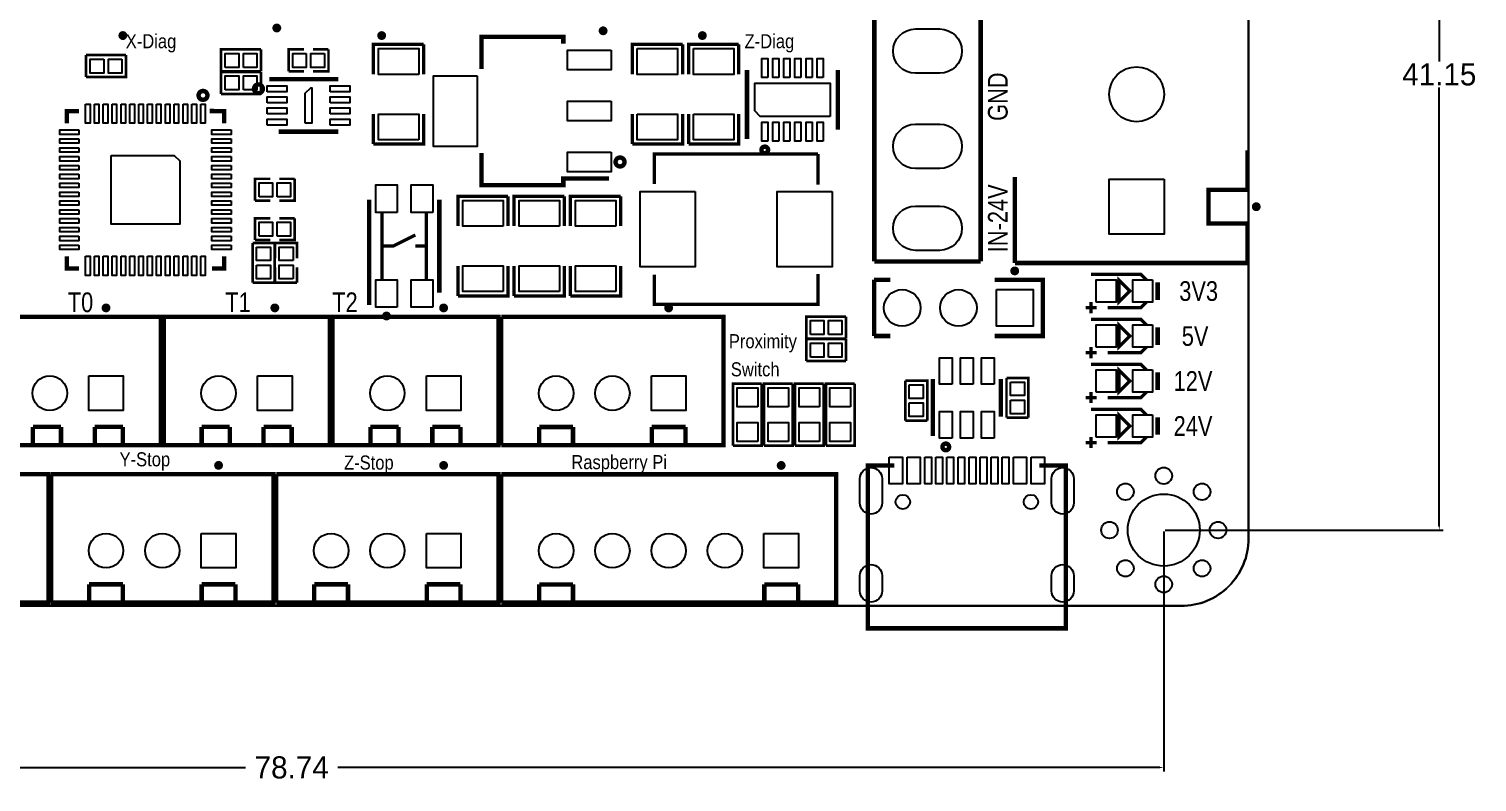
# Model space of a CAD drawing. Extents: x -24 to 87, y -10 to 57.
# Drawn here: x 21.4 to 86.8, y -10 to 24 of the extents above; entities that cross this region are included whole.
import ezdxf

# ---------------------------------------------------------------- set-up
doc = ezdxf.new("R2010")
doc.units = 0
doc.header["$MEASUREMENT"] = 0
doc.layers.get('0').update_dxf_attribs({"linetype": 'CONTINUOUS'})
doc.layers.get('Defpoints').update_dxf_attribs({"linetype": 'CONTINUOUS'})
doc.layers.add('ASSEMBLY', color=12, linetype='CONTINUOUS')
doc.dimstyles.get("Standard").update_dxf_attribs({"dimtxt": 0.18, "dimasz": 0.18, "dimexe": 0.18, "dimexo": 0.0625, "dimgap": 0.09, "dimtad": 0, "dimtih": 1, "dimtoh": 1, "dimzin": 0, "dimdsep": 46, "dimtxsty": 'STANDARD', "dimcen": 0.09, "dimadec": 0, "dimazin": 0, "dimtfac": 1, "dimtofl": 0, "dimtmove": 0, "dimatfit": 3, "dimfxl": 1, "dimtolj": 1, "dimtzin": 0, "dimarcsym": 0})

# ---------------------------------------------------------------- blocks, each defined once
blk = doc.blocks.new('*D13')
at = {"color": 0, "linetype": 'Continuous', "lineweight": -2}
for p, q in [((62.292, 42.545), (85.263, 42.545)), ((85.083, 42.365), (85.083, 22.561)), ((85.083, 1.577), (85.083, 21.381)), ((72.707, 1.397), (85.263, 1.397))]:
    blk.add_line(p, q, dxfattribs=at)
at = {"color": 0, "linetype": 'Continuous'}
for points in [[(85.053, 42.365), (85.113, 42.365), (85.083, 42.545)], [(85.053, 1.577), (85.113, 1.577), (85.083, 1.397)]]:
    blk.add_solid(points, dxfattribs=at)
at = {"layer": 'Defpoints', "color": 0, "linetype": 'Continuous'}
for p in [(62.23, 42.545), (72.644, 1.397), (85.083, 1.397)]:
    blk.add_point(p, dxfattribs=at)
at = {"color": 0, "linetype": 'Continuous', "insert": (85.083, 21.971), "char_height": 1, "attachment_point": 5}
blk.add_mtext('\\A1;41.15', dxfattribs=at)
blk = doc.blocks.new('*D14')
at = {"color": 0, "linetype": 'Continuous', "lineweight": -2}
for p, q in [((-6.096, 1.335), (-6.096, -9.509)), ((72.644, 1.335), (72.644, -9.509)), ((-5.916, -9.329), (31.184, -9.329)), ((72.464, -9.329), (35.364, -9.329))]:
    blk.add_line(p, q, dxfattribs=at)
at = {"color": 0, "linetype": 'Continuous'}
for points in [[(-5.916, -9.299), (-5.916, -9.359), (-6.096, -9.329)], [(72.464, -9.299), (72.464, -9.359), (72.644, -9.329)]]:
    blk.add_solid(points, dxfattribs=at)
at = {"layer": 'Defpoints', "color": 0, "linetype": 'Continuous'}
for p in [(-6.096, 1.397), (72.644, 1.397), (72.644, -9.329)]:
    blk.add_point(p, dxfattribs=at)
at = {"color": 0, "linetype": 'Continuous', "insert": (33.274, -9.329), "char_height": 1, "attachment_point": 5}
blk.add_mtext('\\A1;78.74', dxfattribs=at)

msp = doc.modelspace()

# ---------------------------------------------------------------- linework, layer by layer
at = {"layer": 'ASSEMBLY'}
msp.add_lwpolyline([(73.42632, 45.974), (-6.477, 45.974, 0.414214), (-9.525, 42.926), (-9.525, 1.016, 0.414214), (-6.477, -2.032), (73.42632, -2.032, 0.414214), (76.47432, 1.016), (76.47432, 42.926, 0.414214), (73.42632, 45.974)], format="xyb", dxfattribs=at)
for points in [[(76.47432, 42.926), (76.47432, 1.016, -0.414214), (73.42632, -2.032), (-6.477, -2.032, -0.414214), (-9.525, 1.016), (-9.525, 42.926, -0.414214), (-6.477, 45.974), (73.42632, 45.974, -0.414214)], [(62.52845, 22.02815), (61.42863, 22.02815, -1), (61.42863, 24.02713), (62.52845, 24.02713, -1)], [(62.52845, 17.72793), (61.42863, 17.72793, -1), (61.42863, 19.72691), (62.52845, 19.72691, -1)], [(62.52845, 14.02715), (61.42863, 14.02715, -1), (61.42863, 16.02613), (62.52845, 16.02613, -1)], [(59.92876, 3.71983), (59.92876, 2.62001, -1), (58.928, 2.62001), (58.928, 3.71983, -1)], [(67.57924, 2.62001), (67.57924, 3.71983, -1), (68.58, 3.71983), (68.58, 2.62001, -1)], [(59.92876, -0.66167), (59.92876, -1.36017, -1), (58.928, -1.36017), (58.928, -0.66167, -1)], [(67.57924, -1.36017), (67.57924, -0.66167, -1), (68.58, -0.66167), (68.58, -1.36017, -1)]]:
    msp.add_lwpolyline(points, format="xyb", close=True, dxfattribs=at)
for points, const_width in [([(59.5757, 28.22702), (59.5757, 13.52804)], 0.20066), ([(64.3763, 28.22702), (64.3763, 13.52804)], 0.20066), ([(45.53712, 23.36546), (45.53712, 23.67026), (41.83888, 23.67026), (41.83888, 22.21484)], 0.20066), ([(23.99284, 21.8567), (25.79116, 21.8567), (25.79116, 22.8473)], 0.11938), ([(23.99284, 22.8473), (23.99284, 21.8567)], 0.11938), ([(23.99284, 22.8473), (25.79116, 22.8473)], 0.11938), ([(31.88716, 23.1013), (30.08884, 23.1013), (30.08884, 22.1107)], 0.11938), ([(31.88716, 22.1107), (31.88716, 23.1013)], 0.11938), ([(33.83534, 23.1013), (33.13684, 23.1013), (33.13684, 22.1107)], 0.11938), ([(34.23666, 22.1107), (34.93516, 22.1107), (34.93516, 23.1013)], 0.11938), ([(34.23666, 23.1013), (34.93516, 23.1013)], 0.11938), ([(36.96462, 21.98116), (36.96462, 23.33244), (39.23538, 23.33244)], 0.14986), ([(39.23538, 21.98116), (39.23538, 23.33244)], 0.14986), ([(48.64862, 21.98116), (48.64862, 23.33244), (50.91938, 23.33244)], 0.14986), ([(50.91938, 21.98116), (50.91938, 23.33244)], 0.14986), ([(51.18862, 21.98116), (51.18862, 23.33244), (53.45938, 23.33244)], 0.14986), ([(53.45938, 21.98116), (53.45938, 23.33244)], 0.14986), ([(53.83022, 22.17674), (53.83022, 19.0627)], 0.20066), ([(57.92978, 22.17674), (57.92978, 19.47926)], 0.20066), ([(31.88716, 22.1107), (30.08884, 22.1107)], 0.11938), ([(31.88716, 22.0853), (30.08884, 22.0853), (30.08884, 21.0947)], 0.11938), ([(31.88716, 21.0947), (31.88716, 22.0853)], 0.11938), ([(35.38474, 21.76018), (32.2707, 21.76018)], 0.20066), ([(33.83534, 22.1107), (33.13684, 22.1107)], 0.11938), ([(31.88716, 21.0947), (30.08884, 21.0947)], 0.11938), ([(23.67026, 20.31492), (23.11908, 20.31492), (23.11908, 19.76374)], 0.20066), ([(29.66974, 20.42922), (29.66974, 20.31492), (30.22092, 20.31492), (30.22092, 19.76374)], 0.20066), ([(39.23538, 20.18284), (39.23538, 18.83156), (36.96462, 18.83156)], 0.14986), ([(36.96462, 20.18284), (36.96462, 18.83156)], 0.14986), ([(50.91938, 20.18284), (50.91938, 18.83156), (48.64862, 18.83156)], 0.14986), ([(48.64862, 20.18284), (48.64862, 18.83156)], 0.14986), ([(53.45938, 20.18284), (53.45938, 18.83156), (51.18862, 18.83156)], 0.14986), ([(51.18862, 20.18284), (51.18862, 18.83156)], 0.14986), ([(35.38474, 19.38782), (32.68726, 19.38782)], 0.20066), ([(47.59706, 17.27454), (45.53712, 17.27454), (45.53712, 16.96974), (41.83888, 16.96974), (41.83888, 18.42516)], 0.20066), ([(57.04078, 18.38706), (49.63922, 18.38706), (49.63922, 17.02308)], 0.1524), ([(57.04078, 17.00276), (57.04078, 18.38706)], 0.1524), ([(76.42098, 15.23746), (74.66838, 15.23746), (74.66838, 16.76146), (76.42098, 16.76146), (76.42098, 18.53946)], 0.20066), ([(32.31134, 17.2593), (31.61284, 17.2593), (31.61284, 16.2687)], 0.11938), ([(32.71266, 16.2687), (33.41116, 16.2687), (33.41116, 17.2593)], 0.11938), ([(32.71266, 17.2593), (33.41116, 17.2593)], 0.11938), ([(65.92062, 13.45946), (65.92062, 17.34058)], 0.20066), ([(36.76904, 11.56462), (36.76904, 16.32458)], 0.20066), ([(39.93896, 12.12342), (39.93896, 16.32458)], 0.20066), ([(40.77462, 15.12316), (40.77462, 16.47444), (43.04538, 16.47444)], 0.14986), ([(43.04538, 15.12316), (43.04538, 16.47444)], 0.14986), ([(43.31462, 15.12316), (43.31462, 16.47444), (45.58538, 16.47444)], 0.14986), ([(45.58538, 15.12316), (45.58538, 16.47444)], 0.14986), ([(45.85462, 15.12316), (45.85462, 16.47444), (48.12538, 16.47444)], 0.14986), ([(48.12538, 15.12316), (48.12538, 16.47444)], 0.14986), ([(32.31134, 16.2687), (31.61284, 16.2687)], 0.11938), ([(37.35324, 15.72514), (37.35324, 12.72286)], 0.14986), ([(39.35476, 15.72514), (39.35476, 12.72286)], 0.14986), ([(32.31134, 15.4813), (31.61284, 15.4813), (31.61284, 14.4907)], 0.11938), ([(32.71266, 14.4907), (33.41116, 14.4907), (33.41116, 15.4813)], 0.11938), ([(32.71266, 15.4813), (33.41116, 15.4813)], 0.11938), ([(76.42098, 15.23746), (76.42098, 13.45946), (65.92062, 13.45946)], 0.20066), ([(32.4993, 12.56284), (32.4993, 14.36116), (31.5087, 14.36116)], 0.11938), ([(31.5087, 12.56284), (31.5087, 14.36116)], 0.11938), ([(32.31134, 14.4907), (31.61284, 14.4907)], 0.11938), ([(33.5153, 13.66266), (33.5153, 14.36116), (32.5247, 14.36116)], 0.11938), ([(32.5247, 13.66266), (32.5247, 14.36116)], 0.11938), ([(37.35324, 14.224), (37.85362, 14.224), (38.85438, 14.72438)], 0.14986), ([(23.67026, 13.21308), (23.11908, 13.21308), (23.11908, 13.76426)], 0.20066), ([(29.66974, 13.21308), (30.22092, 13.21308), (30.22092, 13.76426)], 0.20066), ([(39.35476, 14.224), (38.85438, 14.224)], 0.14986), ([(32.5247, 13.26134), (32.5247, 12.56284), (33.5153, 12.56284)], 0.11938), ([(33.5153, 13.26134), (33.5153, 12.56284)], 0.11938), ([(43.04538, 13.32484), (43.04538, 11.97356), (40.77462, 11.97356)], 0.14986), ([(40.77462, 13.32484), (40.77462, 11.97356)], 0.14986), ([(45.58538, 13.32484), (45.58538, 11.97356), (43.31462, 11.97356)], 0.14986), ([(43.31462, 13.32484), (43.31462, 11.97356)], 0.14986), ([(48.12538, 13.32484), (48.12538, 11.97356), (45.85462, 11.97356)], 0.14986), ([(45.85462, 13.32484), (45.85462, 11.97356)], 0.14986), ([(64.3763, 13.52804), (59.5757, 13.52804)], 0.20066), ([(31.5087, 12.56284), (32.4993, 12.56284)], 0.11938), ([(49.63922, 12.93622), (49.63922, 11.58494), (57.04078, 11.58494), (57.04078, 12.954)], 0.1524), ([(60.29452, 12.7), (59.56554, 12.7)], 0.20066), ([(59.56554, 12.7), (59.56554, 10.16)], 0.20066), ([(65.00622, 12.7), (67.18554, 12.7), (67.18554, 10.16), (65.00622, 10.16)], 0.20066), ([(69.36486, 12.9413), (71.6153, 12.9413), (71.86676, 12.69238)], 0.14986), ([(71.11492, 12.192), (70.61708, 11.69162), (70.61708, 12.69238), (71.11492, 12.192)], 0.14986), ([(72.36714, 12.59078), (72.36714, 11.79322)], 0.20066), ([(24.01316, 11.02868), (19.87296, 11.02868), (19.87296, 5.22986), (24.01316, 5.22986)], 0.20066), ([(24.01316, 11.02868), (27.37104, 11.02868), (27.37104, 5.22986), (24.01316, 5.22986)], 0.20066), ([(31.63316, 11.02868), (27.49296, 11.02868), (27.49296, 5.22986), (31.63316, 5.22986)], 0.20066), ([(31.63316, 11.02868), (34.99104, 11.02868), (34.99104, 5.22986), (31.63316, 5.22986)], 0.20066), ([(39.25316, 11.02868), (35.11296, 11.02868), (35.11296, 5.22986), (39.25316, 5.22986)], 0.20066), ([(39.25316, 11.02868), (42.61104, 11.02868), (42.61104, 5.22986), (39.25316, 5.22986)], 0.20066), ([(49.41316, 11.02614), (42.73296, 11.02614)], 0.20066), ([(42.73296, 11.02614), (42.73296, 5.22732)], 0.20066), ([(49.41316, 11.02614), (52.77104, 11.02614), (52.77104, 5.22732), (49.41316, 5.22732)], 0.20066), ([(69.61632, 11.4427), (69.11594, 11.4427)], 0.14986), ([(69.36486, 11.69162), (69.36486, 11.19124)], 0.14986), ([(71.86676, 11.69162), (71.6153, 11.4427), (70.1167, 11.4427)], 0.14986), ([(58.30316, 11.0363), (56.50484, 11.0363), (56.50484, 10.0457)], 0.11938), ([(58.30316, 10.0457), (58.30316, 11.0363)], 0.11938), ([(69.36486, 10.9093), (71.6153, 10.9093), (71.86676, 10.66038)], 0.14986), ([(71.11492, 10.16), (70.61708, 9.65962), (70.61708, 10.66038), (71.11492, 10.16)], 0.14986), ([(72.36714, 10.55878), (72.36714, 9.76122)], 0.20066), ([(58.30316, 10.0457), (56.50484, 10.0457)], 0.11938), ([(58.30316, 10.0203), (56.50484, 10.0203), (56.50484, 9.0297)], 0.11938), ([(58.30316, 9.0297), (58.30316, 10.0203)], 0.11938), ([(59.56554, 10.16), (60.29452, 10.16)], 0.20066), ([(69.61632, 9.4107), (69.11594, 9.4107)], 0.14986), ([(69.36486, 9.65962), (69.36486, 9.15924)], 0.14986), ([(71.86676, 9.65962), (71.6153, 9.4107), (70.1167, 9.4107)], 0.14986), ([(58.30316, 9.0297), (56.50484, 9.0297)], 0.11938), ([(69.36486, 8.8773), (71.6153, 8.8773), (71.86676, 8.62838)], 0.14986), ([(71.11492, 8.128), (70.61708, 7.62762), (70.61708, 8.62838), (71.11492, 8.128)], 0.14986), ([(72.36714, 8.52678), (72.36714, 7.72922)], 0.20066), ([(53.20284, 5.20446), (53.20284, 8.00354), (54.49316, 8.00354)], 0.11938), ([(54.49316, 8.00354), (54.49316, 5.20446), (53.20284, 5.20446)], 0.11938), ([(54.59984, 5.20446), (54.59984, 8.00354), (55.89016, 8.00354)], 0.11938), ([(55.89016, 8.00354), (55.89016, 5.20446), (54.59984, 5.20446)], 0.11938), ([(55.99684, 5.20446), (55.99684, 8.00354), (57.28716, 8.00354)], 0.11938), ([(57.28716, 8.00354), (57.28716, 5.20446), (55.99684, 5.20446)], 0.11938), ([(57.39384, 5.20446), (57.39384, 8.00354), (58.68416, 8.00354)], 0.11938), ([(58.68416, 8.00354), (58.68416, 5.20446), (57.39384, 5.20446)], 0.11938), ([(61.9633, 6.33984), (61.9633, 8.13816), (60.9727, 8.13816)], 0.11938), ([(60.9727, 6.33984), (60.9727, 8.13816)], 0.11938), ([(62.21984, 5.6515), (62.21984, 8.2169)], 0.20066), ([(65.28816, 6.5151), (65.28816, 8.2169)], 0.20066), ([(66.5353, 6.46684), (66.5353, 8.26516), (65.5447, 8.26516)], 0.11938), ([(65.5447, 6.46684), (65.5447, 8.26516)], 0.11938), ([(69.61632, 7.3787), (69.11594, 7.3787)], 0.14986), ([(69.36486, 7.62762), (69.36486, 7.12724)], 0.14986), ([(71.86676, 7.62762), (71.6153, 7.3787), (70.1167, 7.3787)], 0.14986), ([(69.36486, 6.8453), (71.6153, 6.8453), (71.86676, 6.59638)], 0.14986), ([(71.11492, 6.096), (70.61708, 5.59562), (70.61708, 6.59638), (71.11492, 6.096)], 0.14986), ([(72.36714, 6.49478), (72.36714, 5.69722)], 0.20066), ([(21.59, 5.22986), (21.59, 6.05536)], 0.20066), ([(21.59, 6.05536), (22.86, 6.05536)], 0.20066), ([(22.86, 6.05536), (22.86, 5.22986)], 0.20066), ([(24.384, 5.22986), (24.384, 6.05536)], 0.20066), ([(24.384, 6.05536), (25.654, 6.05536)], 0.20066), ([(25.654, 6.05536), (25.654, 5.22986)], 0.20066), ([(29.21, 5.22986), (29.21, 6.05536)], 0.20066), ([(29.21, 6.05536), (30.48, 6.05536)], 0.20066), ([(30.48, 6.05536), (30.48, 5.22986)], 0.20066), ([(32.004, 5.22986), (32.004, 6.05536)], 0.20066), ([(32.004, 6.05536), (33.274, 6.05536)], 0.20066), ([(33.274, 6.05536), (33.274, 5.22986)], 0.20066), ([(36.83, 5.22986), (36.83, 6.05536)], 0.20066), ([(36.83, 6.05536), (38.1, 6.05536)], 0.20066), ([(38.1, 6.05536), (38.1, 5.22986)], 0.20066), ([(39.624, 5.22986), (39.624, 6.05536)], 0.20066), ([(39.624, 6.05536), (40.894, 6.05536)], 0.20066), ([(40.894, 6.05536), (40.894, 5.22986)], 0.20066), ([(44.45, 5.22732), (44.45, 6.05282)], 0.20066), ([(44.45, 6.05282), (45.974, 6.05282)], 0.20066), ([(45.974, 6.05282), (45.974, 5.22732)], 0.20066), ([(49.53, 5.22732), (49.53, 6.05282)], 0.20066), ([(49.53, 6.05282), (51.054, 6.05282)], 0.20066), ([(51.054, 6.05282), (51.054, 5.22732)], 0.20066), ([(60.9727, 6.33984), (61.9633, 6.33984)], 0.11938), ([(65.5447, 6.46684), (66.5353, 6.46684)], 0.11938), ([(42.73296, 5.22732), (51.95316, 5.22732)], 0.20066), ([(69.61632, 5.3467), (69.11594, 5.3467)], 0.14986), ([(69.36486, 5.59562), (69.36486, 5.09524)], 0.14986), ([(71.86676, 5.59562), (71.6153, 5.3467), (70.1167, 5.3467)], 0.14986), ([(18.93316, 3.91668), (22.29104, 3.91668), (22.29104, -1.88214), (18.93316, -1.88214)], 0.20066), ([(29.09316, 3.91668), (22.41296, 3.91668)], 0.20066), ([(22.41296, 3.91668), (22.41296, -1.88214)], 0.20066), ([(29.09316, 3.91668), (32.45104, 3.91668), (32.45104, -1.88214), (29.09316, -1.88214)], 0.20066), ([(39.25316, 3.91668), (32.57296, 3.91668)], 0.20066), ([(32.57296, 3.91668), (32.57296, -1.88214)], 0.20066), ([(39.25316, 3.91668), (42.61104, 3.91668), (42.61104, -1.88214), (39.25316, -1.88214)], 0.20066), ([(54.49316, 3.91414), (42.73296, 3.91414)], 0.20066), ([(42.73296, 3.91414), (42.73296, -1.88468)], 0.20066), ([(54.49316, 3.91414), (57.85104, 3.91414), (57.85104, -1.88468), (51.95316, -1.88468)], 0.20066), ([(59.2836, -1.72974), (59.2836, 4.31038), (60.47994, 4.31038)], 0.20066), ([(67.02806, 4.31038), (68.2244, 4.31038), (68.2244, 2.99974)], 0.20066), ([(60.47994, -3.04038), (68.2244, -3.04038), (68.2244, 2.99974)], 0.20066), ([(24.13, -1.88214), (24.13, -1.05664)], 0.20066), ([(24.13, -1.05664), (25.654, -1.05664)], 0.20066), ([(25.654, -1.05664), (25.654, -1.88214)], 0.20066), ([(29.21, -1.88214), (29.21, -1.05664)], 0.20066), ([(29.21, -1.05664), (30.734, -1.05664)], 0.20066), ([(30.734, -1.05664), (30.734, -1.88214)], 0.20066), ([(34.29, -1.88214), (34.29, -1.05664)], 0.20066), ([(34.29, -1.05664), (35.814, -1.05664)], 0.20066), ([(35.814, -1.05664), (35.814, -1.88214)], 0.20066), ([(39.37, -1.88214), (39.37, -1.05664)], 0.20066), ([(39.37, -1.05664), (40.894, -1.05664)], 0.20066), ([(40.894, -1.05664), (40.894, -1.88214)], 0.20066), ([(44.45, -1.88468), (44.45, -1.05918)], 0.20066), ([(44.45, -1.05918), (45.974, -1.05918)], 0.20066), ([(45.974, -1.05918), (45.974, -1.88468)], 0.20066), ([(54.61, -1.88468), (54.61, -1.05918)], 0.20066), ([(54.61, -1.05918), (56.134, -1.05918)], 0.20066), ([(56.134, -1.05918), (56.134, -1.88468)], 0.20066), ([(12.25296, -1.88214), (21.47316, -1.88214)], 0.20066), ([(22.41296, -1.88214), (31.63316, -1.88214)], 0.20066), ([(32.57296, -1.88214), (41.79316, -1.88214)], 0.20066), ([(42.73296, -1.88468), (51.95316, -1.88468)], 0.20066), ([(59.2836, -1.72974), (59.2836, -3.04038), (60.47994, -3.04038)], 0.20066)]:
    msp.add_lwpolyline(points, dxfattribs=dict(at, const_width=const_width))
at = {"layer": 'ASSEMBLY', "const_width": 0.20066}
for points in [[(32.69996, 24.07158, 1.004249), (32.50184, 24.07158, 0.995769), (32.69996, 24.07158)], [(25.75052, 23.73122, 1.000505), (25.5524, 23.72868, 0.999495), (25.75052, 23.73122)], [(37.43452, 23.73122, 1.000505), (37.2364, 23.72868, 0.999495), (37.43452, 23.73122)], [(47.43196, 23.94458, 1.004249), (47.23384, 23.94458, 0.995769), (47.43196, 23.94458)], [(51.91252, 23.73122, 1.000505), (51.7144, 23.72868, 0.999495), (51.91252, 23.73122)], [(31.97098, 21.3233, 0.997127), (31.5722, 21.32584, 1.002882), (31.97098, 21.3233)], [(29.46908, 21.02866, 1.001707), (29.0703, 21.02866, 0.998296), (29.46908, 21.02866)], [(48.2981, 18.01876, 0.999868), (47.89678, 18.0213, 1.000132), (48.2981, 18.01876)], [(54.78018, 18.56232, 0.996053), (54.48046, 18.56486, 1.003963), (54.78018, 18.56232)], [(76.91882, 15.99946, 1), (76.7207, 15.99946, 1), (76.91882, 15.99946)], [(66.0146, 13.09878, 0.999495), (65.81648, 13.10132, 1.000505), (66.0146, 13.09878)], [(24.99106, 11.43, 1.006379), (24.79294, 11.42746, 0.993661), (24.99106, 11.43)], [(32.61106, 11.43, 1.006379), (32.41294, 11.42746, 0.993661), (32.61106, 11.43)], [(37.65296, 11.06424, 0.99758), (37.45484, 11.06424, 1.002426), (37.65296, 11.06424)], [(40.23106, 11.43, 1.006379), (40.03294, 11.42746, 0.993661), (40.23106, 11.43)], [(50.39106, 11.42746, 1.006379), (50.19294, 11.42492, 0.993661), (50.39106, 11.42746)], [(62.9539, 5.15112, 0.9992), (62.65418, 5.15112, 1.000801), (62.9539, 5.15112)], [(30.07106, 4.318, 1.006379), (29.87294, 4.31546, 0.993661), (30.07106, 4.318)], [(40.23106, 4.318, 1.006379), (40.03294, 4.31546, 0.993661), (40.23106, 4.318)], [(55.47106, 4.31546, 1.006379), (55.27294, 4.31292, 0.993661), (55.47106, 4.31546)]]:
    msp.add_lwpolyline(points, format="xyb", dxfattribs=at)
at = {"layer": 'ASSEMBLY'}
for points in [[(30.27426, 22.29104), (30.27426, 22.92096), (30.88386, 22.92096), (30.88386, 22.29104)], [(31.09214, 22.29104), (31.09214, 22.92096), (31.70174, 22.92096), (31.70174, 22.29104)], [(33.93186, 22.92096), (33.93186, 22.29104), (33.32226, 22.29104), (33.32226, 22.92096)], [(34.74974, 22.92096), (34.74974, 22.29104), (34.14014, 22.29104), (34.14014, 22.92096)], [(39.01059, 21.97735), (37.18941, 21.97735), (37.18941, 23.13813), (39.01059, 23.13813)], [(47.69866, 23.06574), (47.69866, 22.17674), (45.72762, 22.17674), (45.72762, 23.06574)], [(48.87341, 23.13813), (50.69459, 23.13813), (50.69459, 21.97735), (48.87341, 21.97735)], [(51.41341, 23.13813), (53.23459, 23.13813), (53.23459, 21.97735), (51.41341, 21.97735)], [(24.78786, 22.66696), (24.78786, 22.03704), (24.17826, 22.03704), (24.17826, 22.66696)], [(25.60574, 22.66696), (25.60574, 22.03704), (24.99614, 22.03704), (24.99614, 22.66696)], [(54.76494, 21.83257), (54.4957, 21.83257), (54.4957, 22.69363), (54.76494, 22.69363)], [(55.26532, 21.83257), (54.99608, 21.83257), (54.99608, 22.69363), (55.26532, 22.69363)], [(55.7657, 21.83257), (55.49646, 21.83257), (55.49646, 22.69363), (55.7657, 22.69363)], [(56.26354, 21.83257), (55.9943, 21.83257), (55.9943, 22.69363), (56.26354, 22.69363)], [(56.76392, 21.83257), (56.49468, 21.83257), (56.49468, 22.69363), (56.76392, 22.69363)], [(57.2643, 21.83257), (56.99506, 21.83257), (56.99506, 22.69363), (57.2643, 22.69363)], [(30.27426, 21.27504), (30.27426, 21.90496), (30.88386, 21.90496), (30.88386, 21.27504)], [(31.09214, 21.27504), (31.09214, 21.90496), (31.70174, 21.90496), (31.70174, 21.27504)], [(41.64838, 21.91512), (41.64838, 18.72488), (39.67734, 18.72488), (39.67734, 21.91512)], [(57.57926, 20.0787), (54.42966, 20.0787), (54.18074, 20.32762), (54.18074, 21.5773), (57.57926, 21.5773)], [(32.17164, 21.18868), (32.17164, 21.45792), (33.06064, 21.45792), (33.06064, 21.18868)], [(32.17164, 20.6883), (32.17164, 20.95754), (33.06064, 20.95754), (33.06064, 20.6883)], [(33.88614, 19.7739), (33.88614, 21.12518), (34.13506, 21.3741), (34.18586, 21.3741), (34.18586, 19.7739)], [(35.01136, 21.18868), (35.01136, 21.45792), (35.90036, 21.45792), (35.90036, 21.18868)], [(35.01136, 20.6883), (35.01136, 20.95754), (35.90036, 20.95754), (35.90036, 20.6883)], [(23.96871, 20.62861), (24.16937, 20.62861), (24.16937, 19.76755), (23.96871, 19.76755)], [(24.37003, 20.62861), (24.57069, 20.62861), (24.57069, 19.76755), (24.37003, 19.76755)], [(24.76881, 20.62861), (24.96947, 20.62861), (24.96947, 19.76755), (24.76881, 19.76755)], [(25.17013, 20.62861), (25.37079, 20.62861), (25.37079, 19.76755), (25.17013, 19.76755)], [(25.56891, 20.62861), (25.76957, 20.62861), (25.76957, 19.76755), (25.56891, 19.76755)], [(25.97023, 20.62861), (26.17089, 20.62861), (26.17089, 19.76755), (25.97023, 19.76755)], [(26.36901, 20.62861), (26.56967, 20.62861), (26.56967, 19.76755), (26.36901, 19.76755)], [(26.77033, 20.62861), (26.97099, 20.62861), (26.97099, 19.76755), (26.77033, 19.76755)], [(27.16911, 20.62861), (27.36977, 20.62861), (27.36977, 19.76755), (27.16911, 19.76755)], [(27.57043, 20.62861), (27.77109, 20.62861), (27.77109, 19.76755), (27.57043, 19.76755)], [(27.96921, 20.62861), (28.16987, 20.62861), (28.16987, 19.76755), (27.96921, 19.76755)], [(28.37053, 20.62861), (28.57119, 20.62861), (28.57119, 19.76755), (28.37053, 19.76755)], [(28.76931, 20.62861), (28.96997, 20.62861), (28.96997, 19.76755), (28.76931, 19.76755)], [(29.17063, 20.62861), (29.37129, 20.62861), (29.37129, 19.76755), (29.17063, 19.76755)], [(32.17164, 20.19046), (32.17164, 20.4597), (33.06064, 20.4597), (33.06064, 20.19046)], [(35.01136, 20.19046), (35.01136, 20.4597), (35.90036, 20.4597), (35.90036, 20.19046)], [(47.69866, 20.7645), (47.69866, 19.8755), (45.72762, 19.8755), (45.72762, 20.7645)], [(32.17164, 19.69008), (32.17164, 19.95932), (33.06064, 19.95932), (33.06064, 19.69008)], [(35.01136, 19.69008), (35.01136, 19.95932), (35.90036, 19.95932), (35.90036, 19.69008)], [(39.01059, 19.02587), (37.18941, 19.02587), (37.18941, 20.18665), (39.01059, 20.18665)], [(48.87341, 20.18665), (50.69459, 20.18665), (50.69459, 19.02587), (48.87341, 19.02587)], [(51.41341, 20.18665), (53.23459, 20.18665), (53.23459, 19.02587), (51.41341, 19.02587)], [(54.76494, 18.96237), (54.4957, 18.96237), (54.4957, 19.82343), (54.76494, 19.82343)], [(55.26532, 18.96237), (54.99608, 18.96237), (54.99608, 19.82343), (55.26532, 19.82343)], [(55.7657, 18.96237), (55.49646, 18.96237), (55.49646, 19.82343), (55.7657, 19.82343)], [(56.26354, 18.96237), (55.9943, 18.96237), (55.9943, 19.82343), (56.26354, 19.82343)], [(56.76392, 18.96237), (56.49468, 18.96237), (56.49468, 19.82343), (56.76392, 19.82343)], [(57.2643, 18.96237), (56.99506, 18.96237), (56.99506, 19.82343), (57.2643, 19.82343)], [(23.66645, 19.46529), (23.66645, 19.26463), (22.80539, 19.26463), (22.80539, 19.46529)], [(23.66645, 19.06397), (23.66645, 18.86331), (22.80539, 18.86331), (22.80539, 19.06397)], [(30.53461, 19.46529), (30.53461, 19.26463), (29.67355, 19.26463), (29.67355, 19.46529)], [(30.53461, 19.06397), (30.53461, 18.86331), (29.67355, 18.86331), (29.67355, 19.06397)], [(23.66645, 18.66519), (23.66645, 18.46453), (22.80539, 18.46453), (22.80539, 18.66519)], [(25.1206, 18.3134), (27.97048, 18.3134), (28.2194, 18.06448), (28.2194, 15.2146), (25.1206, 15.2146)], [(30.53461, 18.66519), (30.53461, 18.46453), (29.67355, 18.46453), (29.67355, 18.66519)], [(47.69866, 18.46326), (47.69866, 17.57426), (45.72762, 17.57426), (45.72762, 18.46326)], [(23.66645, 18.26387), (23.66645, 18.06321), (22.80539, 18.06321), (22.80539, 18.26387)], [(23.66645, 17.86509), (23.66645, 17.66443), (22.80539, 17.66443), (22.80539, 17.86509)], [(30.53461, 18.26387), (30.53461, 18.06321), (29.67355, 18.06321), (29.67355, 18.26387)], [(30.53461, 17.86509), (30.53461, 17.66443), (29.67355, 17.66443), (29.67355, 17.86509)], [(23.66645, 17.46377), (23.66645, 17.26311), (22.80539, 17.26311), (22.80539, 17.46377)], [(23.66645, 17.06499), (23.66645, 16.86433), (22.80539, 16.86433), (22.80539, 17.06499)], [(30.53461, 17.46377), (30.53461, 17.26311), (29.67355, 17.26311), (29.67355, 17.46377)], [(30.53461, 17.06499), (30.53461, 16.86433), (29.67355, 16.86433), (29.67355, 17.06499)], [(31.79826, 16.44904), (31.79826, 17.07896), (32.40786, 17.07896), (32.40786, 16.44904)], [(32.61614, 16.44904), (32.61614, 17.07896), (33.22574, 17.07896), (33.22574, 16.44904)], [(72.65924, 17.23898), (72.65924, 14.75994), (70.1802, 14.75994), (70.1802, 17.23898)], [(23.66645, 16.66367), (23.66645, 16.46301), (22.80539, 16.46301), (22.80539, 16.66367)], [(30.53461, 16.66367), (30.53461, 16.46301), (29.67355, 16.46301), (29.67355, 16.66367)], [(38.03904, 15.74546), (37.06876, 15.74546), (37.06876, 16.98498), (38.03904, 16.98498)], [(39.63924, 15.74546), (38.66896, 15.74546), (38.66896, 16.98498), (39.63924, 16.98498)], [(51.49088, 16.6878), (51.49088, 13.2842), (49.00168, 13.2842), (49.00168, 16.6878)], [(57.67832, 16.6878), (57.67832, 13.2842), (55.18912, 13.2842), (55.18912, 16.6878)], [(23.66645, 16.26489), (23.66645, 16.06423), (22.80539, 16.06423), (22.80539, 16.26489)], [(23.66645, 15.86357), (23.66645, 15.66291), (22.80539, 15.66291), (22.80539, 15.86357)], [(30.53461, 16.26489), (30.53461, 16.06423), (29.67355, 16.06423), (29.67355, 16.26489)], [(30.53461, 15.86357), (30.53461, 15.66291), (29.67355, 15.66291), (29.67355, 15.86357)], [(42.82059, 15.11935), (40.99941, 15.11935), (40.99941, 16.28013), (42.82059, 16.28013)], [(45.36059, 15.11935), (43.53941, 15.11935), (43.53941, 16.28013), (45.36059, 16.28013)], [(47.90059, 15.11935), (46.07941, 15.11935), (46.07941, 16.28013), (47.90059, 16.28013)], [(23.66645, 15.46479), (23.66645, 15.26413), (22.80539, 15.26413), (22.80539, 15.46479)], [(23.66645, 15.06347), (23.66645, 14.86281), (22.80539, 14.86281), (22.80539, 15.06347)], [(30.53461, 15.46479), (30.53461, 15.26413), (29.67355, 15.26413), (29.67355, 15.46479)], [(30.53461, 15.06347), (30.53461, 14.86281), (29.67355, 14.86281), (29.67355, 15.06347)], [(31.79826, 14.67104), (31.79826, 15.30096), (32.40786, 15.30096), (32.40786, 14.67104)], [(32.61614, 14.67104), (32.61614, 15.30096), (33.22574, 15.30096), (33.22574, 14.67104)], [(23.66645, 14.66469), (23.66645, 14.46403), (22.80539, 14.46403), (22.80539, 14.66469)], [(30.53461, 14.66469), (30.53461, 14.46403), (29.67355, 14.46403), (29.67355, 14.66469)], [(23.66645, 14.26337), (23.66645, 14.06271), (22.80539, 14.06271), (22.80539, 14.26337)], [(23.96871, 13.76045), (24.16937, 13.76045), (24.16937, 12.89939), (23.96871, 12.89939)], [(24.37003, 13.76045), (24.57069, 13.76045), (24.57069, 12.89939), (24.37003, 12.89939)], [(24.76881, 13.76045), (24.96947, 13.76045), (24.96947, 12.89939), (24.76881, 12.89939)], [(25.17013, 13.76045), (25.37079, 13.76045), (25.37079, 12.89939), (25.17013, 12.89939)], [(25.56891, 13.76045), (25.76957, 13.76045), (25.76957, 12.89939), (25.56891, 12.89939)], [(25.97023, 13.76045), (26.17089, 13.76045), (26.17089, 12.89939), (25.97023, 12.89939)], [(26.36901, 13.76045), (26.56967, 13.76045), (26.56967, 12.89939), (26.36901, 12.89939)], [(26.77033, 13.76045), (26.97099, 13.76045), (26.97099, 12.89939), (26.77033, 12.89939)], [(27.16911, 13.76045), (27.36977, 13.76045), (27.36977, 12.89939), (27.16911, 12.89939)], [(27.57043, 13.76045), (27.77109, 13.76045), (27.77109, 12.89939), (27.57043, 12.89939)], [(27.96921, 13.76045), (28.16987, 13.76045), (28.16987, 12.89939), (27.96921, 12.89939)], [(28.37053, 13.76045), (28.57119, 13.76045), (28.57119, 12.89939), (28.37053, 12.89939)], [(28.76931, 13.76045), (28.96997, 13.76045), (28.96997, 12.89939), (28.76931, 12.89939)], [(29.17063, 13.76045), (29.37129, 13.76045), (29.37129, 12.89939), (29.17063, 12.89939)], [(30.53461, 14.26337), (30.53461, 14.06271), (29.67355, 14.06271), (29.67355, 14.26337)], [(31.68904, 14.17574), (32.31896, 14.17574), (32.31896, 13.56614), (31.68904, 13.56614)], [(33.33496, 13.56614), (32.70504, 13.56614), (32.70504, 14.17574), (33.33496, 14.17574)], [(31.68904, 13.35786), (32.31896, 13.35786), (32.31896, 12.74826), (31.68904, 12.74826)], [(33.33496, 12.74826), (32.70504, 12.74826), (32.70504, 13.35786), (33.33496, 13.35786)], [(42.82059, 12.16787), (40.99941, 12.16787), (40.99941, 13.32865), (42.82059, 13.32865)], [(45.36059, 12.16787), (43.53941, 12.16787), (43.53941, 13.32865), (45.36059, 13.32865)], [(47.90059, 12.16787), (46.07941, 12.16787), (46.07941, 13.32865), (47.90059, 13.32865)], [(38.03904, 11.46302), (37.06876, 11.46302), (37.06876, 12.70254), (38.03904, 12.70254)], [(39.63924, 11.46302), (38.66896, 11.46302), (38.66896, 12.70254), (39.63924, 12.70254)], [(69.59092, 11.69162), (69.59092, 12.69238), (70.49008, 12.69238), (70.49008, 11.69162)], [(72.14108, 12.69238), (72.14108, 11.69162), (71.24192, 11.69162), (71.24192, 12.69238)], [(65.09004, 12.2555), (66.74104, 12.2555), (66.74104, 10.6045), (65.09004, 10.6045)], [(56.69026, 10.22604), (56.69026, 10.85596), (57.29986, 10.85596), (57.29986, 10.22604)], [(57.50814, 10.22604), (57.50814, 10.85596), (58.11774, 10.85596), (58.11774, 10.22604)], [(69.59092, 9.65962), (69.59092, 10.66038), (70.49008, 10.66038), (70.49008, 9.65962)], [(72.14108, 10.66038), (72.14108, 9.65962), (71.24192, 9.65962), (71.24192, 10.66038)], [(56.69026, 9.21004), (56.69026, 9.83996), (57.29986, 9.83996), (57.29986, 9.21004)], [(57.50814, 9.21004), (57.50814, 9.83996), (58.11774, 9.83996), (58.11774, 9.21004)], [(63.08852, 7.98068), (62.51956, 7.98068), (62.51956, 9.17956), (63.08852, 9.17956)], [(64.03848, 7.98068), (63.46952, 7.98068), (63.46952, 9.17956), (64.03848, 9.17956)], [(64.98844, 7.98068), (64.41948, 7.98068), (64.41948, 9.17956), (64.98844, 9.17956)], [(69.59092, 7.62762), (69.59092, 8.62838), (70.49008, 8.62838), (70.49008, 7.62762)], [(72.14108, 8.62838), (72.14108, 7.62762), (71.24192, 7.62762), (71.24192, 8.62838)], [(24.11222, 8.35914), (25.67178, 8.35914), (25.67178, 6.79958), (24.11222, 6.79958)], [(31.73222, 8.35914), (33.29178, 8.35914), (33.29178, 6.79958), (31.73222, 6.79958)], [(39.35222, 8.35914), (40.91178, 8.35914), (40.91178, 6.79958), (39.35222, 6.79958)], [(49.51222, 8.3566), (51.07178, 8.3566), (51.07178, 6.79704), (49.51222, 6.79704)], [(61.15304, 7.95274), (61.78296, 7.95274), (61.78296, 7.34314), (61.15304, 7.34314)], [(65.72504, 8.07974), (66.35496, 8.07974), (66.35496, 7.47014), (65.72504, 7.47014)], [(54.31282, 6.95833), (53.38318, 6.95833), (53.38318, 7.81939), (54.31282, 7.81939)], [(55.70982, 6.95833), (54.78018, 6.95833), (54.78018, 7.81939), (55.70982, 7.81939)], [(57.10682, 6.95833), (56.17718, 6.95833), (56.17718, 7.81939), (57.10682, 7.81939)], [(58.50382, 6.95833), (57.57418, 6.95833), (57.57418, 7.81939), (58.50382, 7.81939)], [(65.72504, 7.26186), (66.35496, 7.26186), (66.35496, 6.65226), (65.72504, 6.65226)], [(61.15304, 7.13486), (61.78296, 7.13486), (61.78296, 6.52526), (61.15304, 6.52526)], [(63.08852, 5.55244), (62.51956, 5.55244), (62.51956, 6.75132), (63.08852, 6.75132)], [(64.03848, 5.55244), (63.46952, 5.55244), (63.46952, 6.75132), (64.03848, 6.75132)], [(64.98844, 5.55244), (64.41948, 5.55244), (64.41948, 6.75132), (64.98844, 6.75132)], [(69.59092, 5.59562), (69.59092, 6.59638), (70.49008, 6.59638), (70.49008, 5.59562)], [(72.14108, 6.59638), (72.14108, 5.59562), (71.24192, 5.59562), (71.24192, 6.59638)], [(54.31282, 5.38861), (53.38318, 5.38861), (53.38318, 6.24967), (54.31282, 6.24967)], [(55.70982, 5.38861), (54.78018, 5.38861), (54.78018, 6.24967), (55.70982, 6.24967)], [(57.10682, 5.38861), (56.17718, 5.38861), (56.17718, 6.24967), (57.10682, 6.24967)], [(58.50382, 5.38861), (57.57418, 5.38861), (57.57418, 6.24967), (58.50382, 6.24967)], [(60.25388, 4.68376), (60.85332, 4.68376), (60.85332, 3.48488), (60.25388, 3.48488)], [(61.05398, 4.68376), (61.65342, 4.68376), (61.65342, 3.48488), (61.05398, 3.48488)], [(61.85408, 4.68376), (62.1538, 4.68376), (62.1538, 3.48488), (61.85408, 3.48488)], [(62.35446, 4.68376), (62.65418, 4.68376), (62.65418, 3.48488), (62.35446, 3.48488)], [(62.85484, 4.68376), (63.15456, 4.68376), (63.15456, 3.48488), (62.85484, 3.48488)], [(63.35522, 4.68376), (63.65494, 4.68376), (63.65494, 3.48488), (63.35522, 3.48488)], [(63.85306, 4.68376), (64.15278, 4.68376), (64.15278, 3.48488), (63.85306, 3.48488)], [(64.35344, 4.68376), (64.65316, 4.68376), (64.65316, 3.48488), (64.35344, 3.48488)], [(64.85382, 4.68376), (65.15354, 4.68376), (65.15354, 3.48488), (64.85382, 3.48488)], [(65.3542, 4.68376), (65.65392, 4.68376), (65.65392, 3.48488), (65.3542, 3.48488)], [(65.85458, 4.68376), (66.45402, 4.68376), (66.45402, 3.48488), (65.85458, 3.48488)], [(66.65468, 4.68376), (67.25412, 4.68376), (67.25412, 3.48488), (66.65468, 3.48488)], [(29.19222, 1.24714), (30.75178, 1.24714), (30.75178, -0.31242), (29.19222, -0.31242)], [(39.35222, 1.24714), (40.91178, 1.24714), (40.91178, -0.31242), (39.35222, -0.31242)], [(54.59222, 1.2446), (56.15178, 1.2446), (56.15178, -0.31496), (54.59222, -0.31496)]]:
    msp.add_lwpolyline(points, close=True, dxfattribs=at)
msp.add_lwpolyline([(71.374, -2.032), (-6.477, -2.032)], dxfattribs=at)
for centre, radius in [((71.41972, 21.07946), 1.23952), ((60.83554, 11.43), 0.8255), ((63.37554, 11.43), 0.8255), ((22.352, 7.57936), 0.77978), ((29.972, 7.57936), 0.77978), ((37.592, 7.57936), 0.77978), ((45.212, 7.57682), 0.77978), ((47.752, 7.57682), 0.77978), ((72.644, 3.8481), 0.37465), ((70.91426, 3.12674), 0.37465), ((74.37374, 3.12674), 0.37465), ((60.86348, 2.66954), 0.32512), ((66.64452, 2.66954), 0.32512), ((72.644, 1.397), 1.6256), ((70.1929, 1.397), 0.37465), ((75.0951, 1.397), 0.37465), ((24.892, 0.46736), 0.77978), ((27.432, 0.46736), 0.77978), ((35.052, 0.46736), 0.77978), ((37.592, 0.46736), 0.77978), ((45.212, 0.46482), 0.77978), ((47.752, 0.46482), 0.77978), ((50.292, 0.46482), 0.77978), ((52.832, 0.46482), 0.77978), ((70.91426, -0.33274), 0.37465), ((74.37374, -0.33274), 0.37465), ((72.644, -1.0541), 0.37465)]:
    msp.add_circle(centre, radius, dxfattribs=at)

# ---------------------------------------------------------------- texts
for s, height, width, p in [('X-Diag', 0.635, 0.88, (25.781, 23.15718)), ('Z-Diag', 0.635, 0.88, (53.721, 23.15718)), ('3V3', 0.889, 0.828571, (73.3425, 11.7475)), ('T0', 0.889, 0.828571, (23.1648, 11.2395)), ('T1', 0.889, 0.828571, (30.2768, 11.2395)), ('T2', 0.889, 0.828571, (35.1028, 11.2395)), ('5V', 0.889, 0.828571, (73.4568, 9.7155)), ('Proximity', 0.635, 0.88, (53.0098, 9.60882)), ('Switch', 0.635, 0.88, (53.0987, 8.33882)), ('12V', 0.889, 0.828571, (73.0885, 7.6835)), ('24V', 0.889, 0.828571, (73.0885, 5.6515)), ('Y-Stop', 0.635, 0.88, (25.5016, 4.27482)), ('Z-Stop', 0.635, 0.88, (35.6362, 4.1275)), ('Raspberry Pi', 0.635, 0.88, (45.8978, 4.14782))]:
    msp.add_text(s, height=height, dxfattribs=dict(at, width=width)).set_placement(p)
at = {"layer": 'ASSEMBLY', "width": 0.828571}
for s, p in [('GND', (65.5955, 19.8755)), ('IN-24V', (65.5955, 13.9446))]:
    msp.add_text(s, height=0.889, rotation=90, dxfattribs=at).set_placement(p)

# ---------------------------------------------------------------- dimensions: what is measured, and where the dimension line sits
at = {"linetype": 'Continuous'}
dim = msp.add_linear_dim(base=(85.0834, 1.397), p1=(62.23, 42.545), p2=(72.644, 1.397), angle=90, dimstyle='Standard', override={"dimtxt": 1}, dxfattribs=at)
dim.commit()
dim.dimension.update_dxf_attribs({"geometry": '*D13', "text_midpoint": (85.0834, 21.971)})
dim = msp.add_linear_dim(base=(72.644, -9.32858), p1=(-6.096, 1.397), p2=(72.644, 1.397), dimstyle='Standard', override={"dimtxt": 1}, dxfattribs=at)
dim.commit()
dim.dimension.update_dxf_attribs({"geometry": '*D14', "text_midpoint": (33.274, -9.32858)})

doc.saveas('drawing.dxf')
